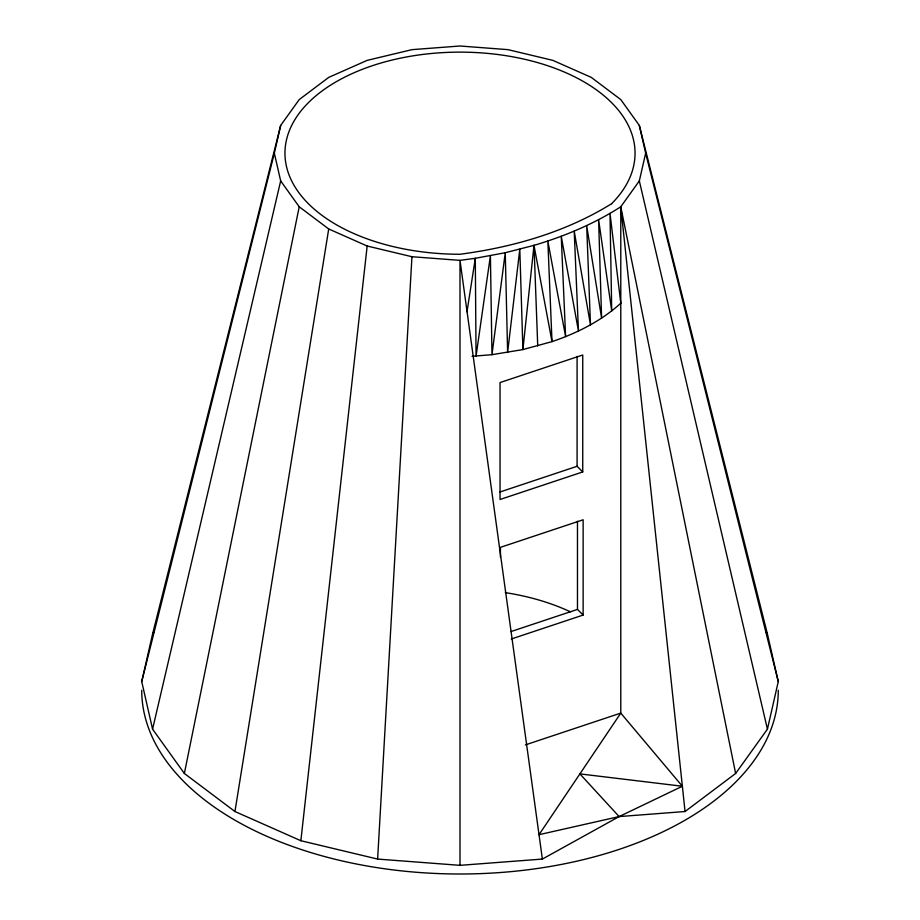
<?xml version="1.0" encoding="UTF-8"?>
<svg xmlns="http://www.w3.org/2000/svg" width="920" height="920" viewBox="0 0 920 920"><rect width="100%" height="100%" fill="white"/><g stroke="black" fill="none" stroke-linecap="round" stroke-linejoin="round"><path stroke-width="1.38" d="M525.4 744.889L620.781 713.103L682.364 786.244L619.137 816.581L542.374 859.073L460 865.341L377.625 859.073L411.953 256.726L367.172 246.019L328.716 228.976L299.218 206.781L280.669 180.929L274.344 153.191L280.669 125.442L299.218 99.59L328.716 77.395L367.172 60.363L411.953 49.657L460 46L508.047 49.657L552.828 60.363L591.284 77.395L620.781 99.59L639.331 125.442L767.429 634.029L778.274 681.582L767.429 729.146L735.632 773.467L685.055 811.52L619.137 816.581L539.016 834.693L620.781 713.103L620.781 206.781L639.331 180.929L645.656 153.191L639.331 125.442M735.632 773.467L620.781 206.781C594.021 223.939 564.431 236.325 534.002 245.352L522.905 349.577L491.97 354.683L472.041 356.304M377.625 859.073L300.863 840.719L367.172 246.019M467.003 311.776L475.306 258.29L505.252 252.724L534.002 245.352L552 341.63L522.905 349.577L519.8 249.251L507.621 352.486L505.252 252.724L491.97 354.683L490.406 255.737L476.054 356.132L475.306 258.29L460 260.371L411.953 256.726M300.863 840.719L234.945 811.52L328.716 228.976M234.945 811.52L184.368 773.467L299.218 206.781M184.368 773.467L152.57 729.146L141.726 681.582L152.57 634.029L280.669 125.442M152.57 729.146L280.669 180.929M141.726 681.582L274.344 153.191M152.57 634.029L154.249 631.695M499.813 492.039L577.082 466.279L582.74 471.937L500.043 499.491L500.043 382.559L582.74 354.993L582.74 471.937M511.048 631.545L577.472 609.408L583.13 615.066L511.278 639.009M682.364 786.244L579.899 773.893L619.137 816.581M765.75 631.695L767.429 634.029M645.656 153.191L778.274 681.582M639.331 180.929L767.429 729.146M542.374 859.073L460 260.371L460 865.341M620.781 206.781L685.055 811.52M534.002 245.352L537.728 345.943M583.13 615.066L583.13 519.777L500.434 547.342L500.434 557.301M577.472 521.237L577.472 609.408M577.082 356.466L577.082 466.279M505.31 592.63A175.053 101.062 0 0 1 570.434 611.834M778.274 690.253A318.274 183.747 0 0 1 460 874A318.274 183.747 0 0 1 141.726 690.253M620.781 303.221C601.162 321.091 576.978 333.143 552 341.63L547.837 241.017L565.604 336.651L561.246 236.267L578.462 331.05L574.207 231.115L590.479 324.875L586.672 225.584L601.599 318.136L598.609 219.661L611.719 310.914L609.994 213.394L620.781 303.221M611.593 203.722C565.869 232.116 513.049 247.25 460 254.253A175.053 101.062 0 0 1 287.615 135.642A175.053 101.062 0 0 1 519.869 58.224A175.053 101.062 0 0 1 611.593 203.722"/></g></svg>
